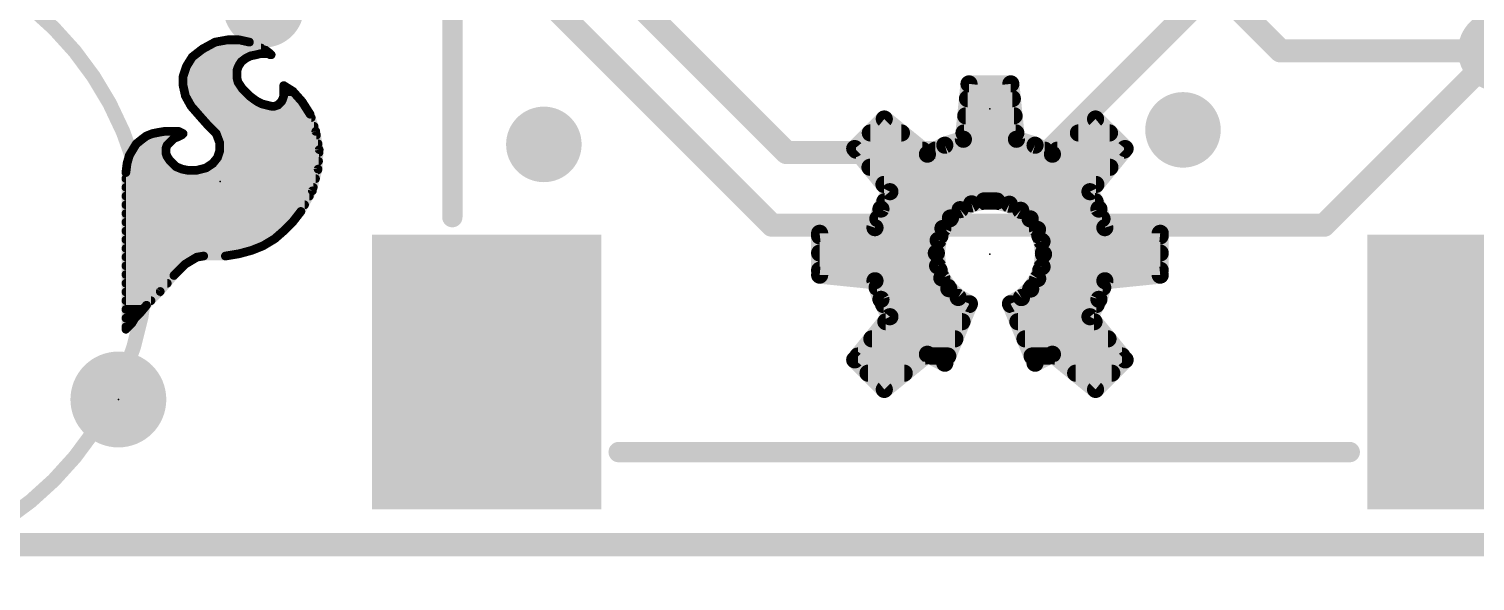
# Model space of a CAD drawing. Extents: x -38 to 69, y -13 to 33.
# Drawn here: x 4.3 to 16.94, y -0.32 to 4.51 of the extents above; entities that cross this region are included whole.
import ezdxf

# ---------------------------------------------------------------- set-up
doc = ezdxf.new("R2010")
doc.units = 0
for name, color, linetype in [('1', 12, 'CONTINUOUS'), ('16', 132, 'CONTINUOUS'), ('18', 110, 'CONTINUOUS'), ('20', 53, 'CONTINUOUS'), ('21', 41, 'CONTINUOUS'), ('22', 40, 'CONTINUOUS'), ('23', 53, 'CONTINUOUS'), ('24', 53, 'CONTINUOUS'), ('29', 253, 'CONTINUOUS'), ('30', 253, 'CONTINUOUS'), ('31', 253, 'CONTINUOUS'), ('39', 12, 'CONTINUOUS')]:
    doc.layers.add(name, color=color, linetype=linetype)

# ---------------------------------------------------------------- blocks, each defined once
blk = doc.blocks.new('PIE')
at = {"const_width": 0.5}
blk.add_lwpolyline([(0, -0.25, 1), (0, 0.25, 1), (0, -0.25)], format="xyb", dxfattribs=at)
blk = doc.blocks.new('RECT')
blk.add_solid([(-0.5, -0.5), (0.5, -0.5), (-0.5, 0.5), (0.5, 0.5)])
blk = doc.blocks.new('ROUNDV')
at = {"const_width": 0.5}
blk.add_lwpolyline([(0, -0.25, 1), (0, 0.25, 1), (0, -0.25)], format="xyb", dxfattribs=at)

msp = doc.modelspace()

# ---------------------------------------------------------------- linework, layer by layer
at = {"layer": '1', "const_width": 0.2032}
for points in [[(13.9, 5.658), (15.24, 4.318)], [(15.24, 4.318), (17.145, 4.318)], [(25.4, 0), (0, 0)]]:
    msp.add_lwpolyline(points, dxfattribs=at)
at = {"layer": '1', "const_width": 0.1016}
for points in [[(15.24, 4.3688, 1), (15.24, 4.2672)], [(15.2041, 4.2821, 1), (15.2759, 4.3539)]]:
    msp.add_lwpolyline(points, format="xyb", dxfattribs=at)
at = {"layer": '16', "const_width": 0.2032}
for points in [[(10.795, 2.794), (5.588, 8.001)], [(6.985, 7.366), (10.922, 3.429)], [(13.208, 3.429), (15.494, 5.715)], [(17.145, 4.318), (15.621, 2.794)], [(10.922, 3.429), (13.208, 3.429)], [(15.621, 2.794), (10.795, 2.794)], [(25.4, 0), (0, 0)]]:
    msp.add_lwpolyline(points, dxfattribs=at)
at = {"layer": '16', "const_width": 0.1016}
for points in [[(10.922, 3.4798, 1), (10.922, 3.3782)], [(10.8861, 3.3931, 1), (10.9579, 3.4649)], [(13.1721, 3.4649, 1), (13.2439, 3.3931)], [(13.208, 3.3782, 1), (13.208, 3.4798)], [(10.795, 2.8448, 1), (10.795, 2.7432)], [(10.7591, 2.7581, 1), (10.8309, 2.8299)], [(15.5851, 2.8299, 1), (15.6569, 2.7581)], [(15.621, 2.7432, 1), (15.621, 2.8448)]]:
    msp.add_lwpolyline(points, format="xyb", dxfattribs=at)
at = {"layer": '20', "const_width": 0.2032}
msp.add_lwpolyline([(25.4, 0), (0, 0)], dxfattribs=at)
at = {"layer": '21'}
for points, const_width in [([(8, 6.51), (8, 2.864)], 0.1778), ([(5.926, 4.394), (5.816, 4.334)], 0.0762), ([(6.036, 4.414), (5.926, 4.394)], 0.0762), ([(6.136, 4.414), (6.036, 4.414)], 0.0762), ([(6.226, 4.394), (6.136, 4.414)], 0.0762), ([(6.366, 4.324), (6.226, 4.394)], 0.0762), ([(5.726, 4.264), (5.676, 4.184)], 0.0762), ([(5.816, 4.334), (5.726, 4.264)], 0.0762), ([(5.7301, 4.2672), (6.2224, 4.2672)], 0.0762), ([(5.8332, 4.3434), (6.3272, 4.3434)], 0.0762), ([(6.196, 4.254), (6.236, 4.274)], 0.0762), ([(6.236, 4.274), (6.286, 4.284)], 0.0762), ([(6.286, 4.284), (6.326, 4.294)], 0.0762), ([(6.326, 4.294), (6.386, 4.294)], 0.0762), ([(6.406, 4.294), (6.366, 4.324)], 0.0762), ([(6.386, 4.294), (6.406, 4.284)], 0.0762), ([(6.416, 4.284), (6.406, 4.294)], 0.0762), ([(6.406, 4.284), (6.416, 4.284)], 0.0762), ([(5.676, 4.184), (5.646, 4.094)], 0.0762), ([(5.6804, 4.191), (6.1345, 4.191)], 0.0762), ([(6.116, 4.144), (6.126, 4.174)], 0.0762), ([(6.116, 4.084), (6.116, 4.144)], 0.0762), ([(6.126, 4.174), (6.136, 4.194)], 0.0762), ([(6.136, 4.194), (6.156, 4.224)], 0.0762), ([(6.156, 4.224), (6.196, 4.254)], 0.0762), ([(5.646, 4.094), (5.646, 4.014)], 0.0762), ([(5.646, 4.0386), (6.1296, 4.0386)], 0.0762), ([(5.646, 4.014), (5.666, 3.924)], 0.0762), ([(5.6529, 4.1148), (6.116, 4.1148)], 0.0762), ([(6.126, 4.044), (6.116, 4.084)], 0.0762), ([(6.166, 3.984), (6.126, 4.044)], 0.0762), ([(6.526, 4.014), (6.526, 3.924)], 0.0762), ([(6.606, 3.964), (6.526, 4.014)], 0.0762), ([(5.6575, 3.9624), (6.1876, 3.9624)], 0.0762), ([(5.666, 3.924), (5.716, 3.834)], 0.0762), ([(5.687, 3.8862), (6.2777, 3.8862)], 0.0762), ([(6.226, 3.924), (6.166, 3.984)], 0.0762), ([(6.266, 3.894), (6.226, 3.924)], 0.0762), ([(6.296, 3.874), (6.266, 3.894)], 0.0762), ([(6.516, 3.894), (6.506, 3.874)], 0.0762), ([(6.5121, 3.8862), (6.6752, 3.8862)], 0.0762), ([(6.526, 3.924), (6.516, 3.894)], 0.0762), ([(6.526, 3.9624), (6.6074, 3.9624)], 0.0762), ([(6.686, 3.874), (6.606, 3.964)], 0.0762), ([(5.716, 3.834), (5.786, 3.754)], 0.0762), ([(5.737, 3.81), (6.7267, 3.81)], 0.0762), ([(6.336, 3.854), (6.296, 3.874)], 0.0762), ([(6.416, 3.834), (6.336, 3.854)], 0.0762), ([(6.446, 3.834), (6.416, 3.834)], 0.0762), ([(6.476, 3.844), (6.446, 3.834)], 0.0762), ([(6.506, 3.874), (6.476, 3.844)], 0.0762), ([(6.756, 3.764), (6.686, 3.874)], 0.0762), ([(6.806, 3.614), (6.756, 3.764)], 0.0762), ([(5.786, 3.754), (5.866, 3.664)], 0.0762), ([(5.804, 3.7338), (6.7661, 3.7338)], 0.0762), ([(5.866, 3.664), (5.936, 3.594)], 0.0762), ([(5.8724, 3.6576), (6.7915, 3.6576)], 0.0762), ([(5.236, 3.504), (5.176, 3.404)], 0.0762), ([(5.286, 3.544), (5.236, 3.504)], 0.0762), ([(5.2375, 3.5052), (5.5172, 3.5052)], 0.0762), ([(5.326, 3.574), (5.286, 3.544)], 0.0762), ([(5.376, 3.594), (5.326, 3.574)], 0.0762), ([(5.3445, 3.5814), (5.6308, 3.5814)], 0.0762), ([(5.426, 3.604), (5.376, 3.594)], 0.0762), ([(5.486, 3.614), (5.426, 3.604)], 0.0762), ([(5.606, 3.614), (5.486, 3.614)], 0.0762), ([(5.506, 3.494), (5.566, 3.554)], 0.0762), ([(5.566, 3.554), (5.596, 3.564)], 0.0762), ([(5.596, 3.564), (5.636, 3.584)], 0.0762), ([(5.646, 3.594), (5.606, 3.614)], 0.0762), ([(5.636, 3.584), (5.646, 3.594)], 0.0762), ([(5.936, 3.594), (5.966, 3.514)], 0.0762), ([(5.9407, 3.5814), (6.8121, 3.5814)], 0.0762), ([(5.966, 3.514), (5.966, 3.444)], 0.0762), ([(5.966, 3.5052), (6.8264, 3.5052)], 0.0762), ([(6.836, 3.454), (6.806, 3.614)], 0.0762), ([(5.176, 3.404), (5.156, 3.334)], 0.0762), ([(5.191, 3.429), (5.496, 3.429)], 0.0762), ([(5.496, 3.464), (5.506, 3.494)], 0.0762), ([(5.496, 3.424), (5.496, 3.464)], 0.0762), ([(5.506, 3.394), (5.496, 3.424)], 0.0762), ([(5.526, 3.364), (5.506, 3.394)], 0.0762), ([(5.946, 3.384), (5.906, 3.334)], 0.0762), ([(5.966, 3.444), (5.946, 3.384)], 0.0762), ([(5.961, 3.429), (6.8345, 3.429)], 0.0762), ([(6.826, 3.284), (6.836, 3.454)], 0.0762), ([(5.156, 3.334), (5.146, 3.254)], 0.0762), ([(5.146, 3.254), (5.146, 1.884)], 0.0762), ([(5.1488, 3.2766), (5.673, 3.2766)], 0.0762), ([(5.1614, 3.3528), (5.5372, 3.3528)], 0.0762), ([(5.586, 3.304), (5.526, 3.364)], 0.0762), ([(5.636, 3.284), (5.586, 3.304)], 0.0762), ([(5.686, 3.274), (5.636, 3.284)], 0.0762), ([(5.766, 3.274), (5.686, 3.274)], 0.0762), ([(5.846, 3.294), (5.766, 3.274)], 0.0762), ([(5.7764, 3.2766), (6.8241, 3.2766)], 0.0762), ([(5.906, 3.334), (5.846, 3.294)], 0.0762), ([(5.921, 3.3528), (6.83, 3.3528)], 0.0762), ([(6.776, 3.094), (6.826, 3.284)], 0.0762), ([(5.146, 3.2004), (6.804, 3.2004)], 0.0762), ([(5.146, 3.1242), (6.7839, 3.1242)], 0.0762), ([(5.146, 3.048), (6.7504, 3.048)], 0.0762), ([(6.676, 2.914), (6.776, 3.094)], 0.0762), ([(5.146, 2.9718), (6.7081, 2.9718)], 0.0762), ([(5.146, 2.8956), (6.6617, 2.8956)], 0.0762), ([(6.606, 2.824), (6.676, 2.914)], 0.0762), ([(5.146, 2.8194), (6.6014, 2.8194)], 0.0762), ([(6.446, 2.674), (6.526, 2.744)], 0.0762), ([(6.526, 2.744), (6.606, 2.824)], 0.0762), ([(5.146, 2.7432), (6.5251, 2.7432)], 0.0762), ([(5.146, 2.667), (6.4343, 2.667)], 0.0762), ([(6.346, 2.614), (6.446, 2.674)], 0.0762), ([(5.146, 2.5908), (6.288, 2.5908)], 0.0762), ([(5.146, 2.5146), (5.7696, 2.5146)], 0.0762), ([(5.666, 2.454), (5.766, 2.514)], 0.0762), ([(5.766, 2.514), (5.826, 2.524)], 0.0762), ([(5.826, 2.524), (6.016, 2.524)], 0.0762), ([(6.016, 2.524), (6.136, 2.544)], 0.0762), ([(6.136, 2.544), (6.246, 2.574)], 0.0762), ([(6.246, 2.574), (6.346, 2.614)], 0.0762), ([(5.146, 2.4384), (5.6504, 2.4384)], 0.0762), ([(5.566, 2.354), (5.666, 2.454)], 0.0762), ([(5.146, 2.3622), (5.5742, 2.3622)], 0.0762), ([(5.146, 2.286), (5.5077, 2.286)], 0.0762), ([(5.446, 2.214), (5.566, 2.354)], 0.0762), ([(5.146, 2.2098), (5.4418, 2.2098)], 0.0762), ([(5.146, 2.1336), (5.3656, 2.1336)], 0.0762), ([(5.326, 2.094), (5.446, 2.214)], 0.0762), ([(5.146, 2.0574), (5.2955, 2.0574)], 0.0762), ([(5.226, 1.984), (5.276, 2.034)], 0.0762), ([(5.276, 2.034), (5.326, 2.094)], 0.0762), ([(5.146, 1.9812), (5.2243, 1.9812)], 0.0762), ([(5.146, 1.884), (5.196, 1.934)], 0.0762), ([(5.146, 1.905), (5.167, 1.905)], 0.0762), ([(5.196, 1.934), (5.226, 1.984)], 0.0762), ([(9.454, 0.81), (15.846, 0.81)], 0.1778)]:
    msp.add_lwpolyline(points, dxfattribs=dict(at, const_width=const_width))
for points, const_width in [([(5.9226, 4.4127, 1), (5.9294, 4.3753)], 0.0381), ([(5.9351, 4.3773, 1), (5.9169, 4.4107)], 0.0381), ([(6.036, 4.4331, 1), (6.036, 4.395)], 0.0381), ([(6.0394, 4.3953, 1), (6.0326, 4.4327)], 0.0381), ([(6.1401, 4.4326, 1), (6.1319, 4.3954)], 0.0381), ([(6.136, 4.395, 1), (6.136, 4.4331)], 0.0381), ([(6.2345, 4.411, 1), (6.2175, 4.377)], 0.0381), ([(6.2219, 4.3754, 1), (6.2301, 4.4126)], 0.0381), ([(5.7422, 4.2539, 1), (5.7098, 4.2741)], 0.0381), ([(5.7301, 4.2862, 1), (5.7301, 4.2481)], 0.0381), ([(5.8069, 4.3507, 1), (5.8251, 4.3173)], 0.0381), ([(5.8277, 4.319, 1), (5.8043, 4.349)], 0.0381), ([(5.8332, 4.3624, 1), (5.8332, 4.3243)], 0.0381), ([(6.2323, 4.2927, 1), (6.2397, 4.2553)], 0.0381), ([(6.2224, 4.2481, 1), (6.2224, 4.2862)], 0.0381), ([(6.2445, 4.257, 1), (6.2275, 4.291)], 0.0381), ([(6.2814, 4.3025, 1), (6.2906, 4.2655)], 0.0381), ([(6.2897, 4.2653, 1), (6.2823, 4.3027)], 0.0381), ([(6.326, 4.3131, 1), (6.326, 4.275)], 0.0381), ([(6.3306, 4.2755, 1), (6.3214, 4.3125)], 0.0381), ([(6.3272, 4.3243, 1), (6.3272, 4.3624)], 0.0381), ([(6.3774, 4.3392, 1), (6.3546, 4.3088)], 0.0381), ([(6.3575, 4.307, 1), (6.3745, 4.341)], 0.0381), ([(6.3945, 4.311, 1), (6.3775, 4.277)], 0.0381), ([(6.386, 4.275, 1), (6.386, 4.3131)], 0.0381), ([(6.4195, 4.3075, 1), (6.3925, 4.2805)], 0.0381), ([(6.406, 4.303, 1), (6.406, 4.2649)], 0.0381), ([(6.3946, 4.2788, 1), (6.4174, 4.3092)], 0.0381), ([(6.3975, 4.267, 1), (6.4145, 4.301)], 0.0381), ([(6.4025, 4.2705, 1), (6.4295, 4.2975)], 0.0381), ([(6.416, 4.2649, 1), (6.416, 4.303)], 0.0381), ([(5.6598, 4.1941, 1), (5.6922, 4.1739)], 0.0381), ([(5.6941, 4.178, 1), (5.6579, 4.19)], 0.0381), ([(5.6804, 4.21, 1), (5.6804, 4.1719)], 0.0381), ([(5.7143, 4.279, 1), (5.7377, 4.249)], 0.0381), ([(6.1351, 4.144, 1), (6.097, 4.144)], 0.0381), ([(6.109, 4.1825, 1), (6.143, 4.1655)], 0.0381), ([(6.1441, 4.168, 1), (6.1079, 4.18)], 0.0381), ([(6.1201, 4.2046, 1), (6.1519, 4.1834)], 0.0381), ([(6.153, 4.1855, 1), (6.119, 4.2025)], 0.0381), ([(6.1345, 4.1719, 1), (6.1345, 4.21)], 0.0381), ([(6.1446, 4.2392, 1), (6.1674, 4.2088)], 0.0381), ([(6.1719, 4.2134, 1), (6.1401, 4.2346)], 0.0381), ([(6.1875, 4.271, 1), (6.2045, 4.237)], 0.0381), ([(6.2074, 4.2388, 1), (6.1846, 4.2692)], 0.0381), ([(5.665, 4.094, 1), (5.6269, 4.094)], 0.0381), ([(5.6279, 4.1, 1), (5.6641, 4.088)], 0.0381), ([(5.646, 4.0577, 1), (5.646, 4.0196)], 0.0381), ([(5.6646, 4.0181, 1), (5.6274, 4.0099)], 0.0381), ([(5.6529, 4.1338, 1), (5.6529, 4.0957)], 0.0381), ([(6.0979, 4.15, 1), (6.1341, 4.138)], 0.0381), ([(6.1345, 4.0886, 1), (6.0975, 4.0794)], 0.0381), ([(6.097, 4.084, 1), (6.1351, 4.084)], 0.0381), ([(6.1419, 4.0546, 1), (6.1101, 4.0334)], 0.0381), ([(6.1075, 4.0394, 1), (6.1445, 4.0486)], 0.0381), ([(6.116, 4.0957, 1), (6.116, 4.1338)], 0.0381), ([(6.1296, 4.0196, 1), (6.1296, 4.0577)], 0.0381), ([(6.5451, 4.014, 1), (6.507, 4.014)], 0.0381), ([(6.5361, 4.0302, 1), (6.5159, 3.9978)], 0.0381), ([(5.6269, 4.014, 1), (5.665, 4.014)], 0.0381), ([(5.6575, 3.9815, 1), (5.6575, 3.9434)], 0.0381), ([(5.6827, 3.9333, 1), (5.6493, 3.9147)], 0.0381), ([(5.6474, 3.9199, 1), (5.6846, 3.9281)], 0.0381), ([(5.687, 3.9053, 1), (5.687, 3.8672)], 0.0381), ([(6.1795, 3.9975, 1), (6.1525, 3.9705)], 0.0381), ([(6.1501, 3.9734, 1), (6.1819, 3.9946)], 0.0381), ([(6.1876, 3.9434, 1), (6.1876, 3.9815)], 0.0381), ([(6.2374, 3.9392, 1), (6.2146, 3.9088)], 0.0381), ([(6.2125, 3.9105, 1), (6.2395, 3.9375)], 0.0381), ([(6.2766, 3.9099, 1), (6.2554, 3.8781)], 0.0381), ([(6.2546, 3.8788, 1), (6.2774, 3.9092)], 0.0381), ([(6.2777, 3.8672, 1), (6.2777, 3.9053)], 0.0381), ([(6.5121, 3.9053, 1), (6.5121, 3.8672)], 0.0381), ([(6.533, 3.8855, 1), (6.499, 3.9025)], 0.0381), ([(6.526, 3.9815, 1), (6.526, 3.9434)], 0.0381), ([(6.507, 3.924, 1), (6.5451, 3.924)], 0.0381), ([(6.5441, 3.918, 1), (6.5079, 3.93)], 0.0381), ([(6.6202, 3.9767, 1), (6.5918, 3.9513)], 0.0381), ([(6.5959, 3.9478, 1), (6.6161, 3.9802)], 0.0381), ([(6.6074, 3.9434, 1), (6.6074, 3.9815)], 0.0381), ([(6.6752, 3.8672, 1), (6.6752, 3.9053)], 0.0381), ([(5.7303, 3.8465, 1), (5.7017, 3.8215)], 0.0381), ([(5.6993, 3.8247, 1), (5.7327, 3.8433)], 0.0381), ([(5.737, 3.8291, 1), (5.737, 3.791)], 0.0381), ([(6.3045, 3.891, 1), (6.2875, 3.857)], 0.0381), ([(6.2854, 3.8581, 1), (6.3066, 3.8899)], 0.0381), ([(6.3406, 3.8725, 1), (6.3314, 3.8355)], 0.0381), ([(6.3275, 3.837, 1), (6.3445, 3.871)], 0.0381), ([(6.416, 3.8531, 1), (6.416, 3.815)], 0.0381), ([(6.4114, 3.8155, 1), (6.4206, 3.8525)], 0.0381), ([(6.44, 3.8521, 1), (6.452, 3.8159)], 0.0381), ([(6.446, 3.815, 1), (6.446, 3.8531)], 0.0381), ([(6.4625, 3.8575, 1), (6.4895, 3.8305)], 0.0381), ([(6.482, 3.8259, 1), (6.47, 3.8621)], 0.0381), ([(6.489, 3.8825, 1), (6.523, 3.8655)], 0.0381), ([(6.5195, 3.8605, 1), (6.4925, 3.8875)], 0.0381), ([(6.4979, 3.9, 1), (6.5341, 3.888)], 0.0381), ([(6.7021, 3.8842, 1), (6.6699, 3.8638)], 0.0381), ([(6.6718, 3.8613, 1), (6.7002, 3.8867)], 0.0381), ([(6.7267, 3.791, 1), (6.7267, 3.8291)], 0.0381), ([(6.7741, 3.77, 1), (6.7379, 3.758)], 0.0381), ([(6.7399, 3.7538, 1), (6.7721, 3.7742)], 0.0381), ([(5.8002, 3.7667, 1), (5.7718, 3.7413)], 0.0381), ([(5.7717, 3.7415, 1), (5.8003, 3.7665)], 0.0381), ([(5.804, 3.7529, 1), (5.804, 3.7147)], 0.0381), ([(5.8795, 3.6775, 1), (5.8525, 3.6505)], 0.0381), ([(5.8518, 3.6513, 1), (5.8802, 3.6767)], 0.0381), ([(5.8724, 3.6766, 1), (5.8724, 3.6385)], 0.0381), ([(6.7661, 3.7147, 1), (6.7661, 3.7529)], 0.0381), ([(6.7915, 3.6385, 1), (6.7915, 3.6766)], 0.0381), ([(5.2375, 3.5243, 1), (5.2375, 3.4862)], 0.0381), ([(5.2523, 3.4942, 1), (5.2197, 3.5138)], 0.0381), ([(5.2746, 3.5592, 1), (5.2974, 3.5288)], 0.0381), ([(5.2979, 3.5291, 1), (5.2741, 3.5589)], 0.0381), ([(5.3189, 3.5917, 1), (5.3331, 3.5563)], 0.0381), ([(5.3374, 3.5588, 1), (5.3146, 3.5892)], 0.0381), ([(5.3445, 3.6005, 1), (5.3445, 3.5624)], 0.0381), ([(5.3723, 3.6127, 1), (5.3797, 3.5753)], 0.0381), ([(5.3831, 3.5763, 1), (5.3689, 3.6117)], 0.0381), ([(5.4229, 3.6228, 1), (5.4291, 3.5852)], 0.0381), ([(5.4297, 3.5853, 1), (5.4223, 3.6227)], 0.0381), ([(5.486, 3.6331, 1), (5.486, 3.595)], 0.0381), ([(5.4891, 3.5952, 1), (5.4829, 3.6328)], 0.0381), ([(5.5172, 3.4862, 1), (5.5172, 3.5243)], 0.0381), ([(5.56, 3.5721, 1), (5.572, 3.5359)], 0.0381), ([(5.5795, 3.5405, 1), (5.5525, 3.5675)], 0.0381), ([(5.5875, 3.581, 1), (5.6045, 3.547)], 0.0381), ([(5.6145, 3.631, 1), (5.5975, 3.597)], 0.0381), ([(5.602, 3.5459, 1), (5.59, 3.5821)], 0.0381), ([(5.606, 3.595, 1), (5.606, 3.6331)], 0.0381), ([(5.6225, 3.5975, 1), (5.6495, 3.5705)], 0.0381), ([(5.6445, 3.567, 1), (5.6275, 3.601)], 0.0381), ([(5.6308, 3.5624, 1), (5.6308, 3.6005)], 0.0381), ([(5.6595, 3.5805, 1), (5.6325, 3.6075)], 0.0381), ([(5.6375, 3.577, 1), (5.6545, 3.611)], 0.0381), ([(5.9538, 3.6007, 1), (5.9182, 3.5873)], 0.0381), ([(5.9407, 3.6005, 1), (5.9407, 3.5624)], 0.0381), ([(5.9225, 3.5805, 1), (5.9495, 3.6075)], 0.0381), ([(5.966, 3.5243, 1), (5.966, 3.4862)], 0.0381), ([(5.9851, 3.514, 1), (5.947, 3.514)], 0.0381), ([(6.8247, 3.6175, 1), (6.7873, 3.6105)], 0.0381), ([(6.7879, 3.608, 1), (6.8241, 3.62)], 0.0381), ([(6.8121, 3.5624, 1), (6.8121, 3.6005)], 0.0381), ([(6.8264, 3.4862, 1), (6.8264, 3.5243)], 0.0381), ([(5.1597, 3.4138, 1), (5.1923, 3.3942)], 0.0381), ([(5.1943, 3.3988, 1), (5.1577, 3.4092)], 0.0381), ([(5.191, 3.4481, 1), (5.191, 3.41)], 0.0381), ([(5.2241, 3.5189, 1), (5.2479, 3.4891)], 0.0381), ([(5.4779, 3.47, 1), (5.5141, 3.458)], 0.0381), ([(5.5141, 3.43, 1), (5.4779, 3.418)], 0.0381), ([(5.5151, 3.464, 1), (5.477, 3.464)], 0.0381), ([(5.477, 3.424, 1), (5.5151, 3.424)], 0.0381), ([(5.5219, 3.4046, 1), (5.4901, 3.3834)], 0.0381), ([(5.4925, 3.5075, 1), (5.5195, 3.4805)], 0.0381), ([(5.5241, 3.488, 1), (5.4879, 3.5)], 0.0381), ([(5.4879, 3.388, 1), (5.5241, 3.4)], 0.0381), ([(5.496, 3.41, 1), (5.496, 3.4481)], 0.0381), ([(5.9609, 3.3721, 1), (5.9311, 3.3959)], 0.0381), ([(5.961, 3.4481, 1), (5.961, 3.41)], 0.0381), ([(5.947, 3.444, 1), (5.9851, 3.444)], 0.0381), ([(5.9841, 3.438, 1), (5.9479, 3.45)], 0.0381), ([(5.9482, 3.5073, 1), (5.9838, 3.5207)], 0.0381), ([(6.855, 3.4529, 1), (6.817, 3.4551)], 0.0381), ([(6.8173, 3.4505, 1), (6.8547, 3.4575)], 0.0381), ([(6.8345, 3.41, 1), (6.8345, 3.4481)], 0.0381), ([(5.165, 3.254, 1), (5.1269, 3.254)], 0.0381), ([(5.1488, 3.2957, 1), (5.1488, 3.2576)], 0.0381), ([(5.1377, 3.3392, 1), (5.1743, 3.3288)], 0.0381), ([(5.1749, 3.3316, 1), (5.1371, 3.3364)], 0.0381), ([(5.1614, 3.3719, 1), (5.1614, 3.3338)], 0.0381), ([(5.5395, 3.3775, 1), (5.5125, 3.3505)], 0.0381), ([(5.5101, 3.3534, 1), (5.5419, 3.3746)], 0.0381), ([(5.5372, 3.3338, 1), (5.5372, 3.3719)], 0.0381), ([(5.5931, 3.3217, 1), (5.5789, 3.2863)], 0.0381), ([(5.5725, 3.2905, 1), (5.5995, 3.3175)], 0.0381), ([(5.6397, 3.3027, 1), (5.6323, 3.2653)], 0.0381), ([(5.6289, 3.2663, 1), (5.6431, 3.3017)], 0.0381), ([(5.686, 3.2931, 1), (5.686, 3.255)], 0.0381), ([(5.673, 3.2576, 1), (5.673, 3.2957)], 0.0381), ([(5.6823, 3.2553, 1), (5.6897, 3.2927)], 0.0381), ([(5.7614, 3.2925, 1), (5.7706, 3.2555)], 0.0381), ([(5.7764, 3.2957, 1), (5.7764, 3.2576)], 0.0381), ([(5.766, 3.255, 1), (5.766, 3.2931)], 0.0381), ([(5.8354, 3.3099, 1), (5.8566, 3.2781)], 0.0381), ([(5.8506, 3.2755, 1), (5.8414, 3.3125)], 0.0381), ([(5.8911, 3.3459, 1), (5.9209, 3.3221)], 0.0381), ([(5.9166, 3.3181, 1), (5.8954, 3.3499)], 0.0381), ([(5.921, 3.3719, 1), (5.921, 3.3338)], 0.0381), ([(5.9279, 3.39, 1), (5.9641, 3.378)], 0.0381), ([(6.807, 3.2851, 1), (6.845, 3.2829)], 0.0381), ([(6.8444, 3.2792, 1), (6.8076, 3.2888)], 0.0381), ([(6.8241, 3.2576, 1), (6.8241, 3.2957)], 0.0381), ([(6.83, 3.3338, 1), (6.83, 3.3719)], 0.0381), ([(5.1271, 3.2564, 1), (5.1649, 3.2516)], 0.0381), ([(5.146, 3.2195, 1), (5.146, 3.1814)], 0.0381), ([(5.146, 3.1433, 1), (5.146, 3.1052)], 0.0381), ([(6.7839, 3.1052, 1), (6.7839, 3.1433)], 0.0381), ([(6.804, 3.1814, 1), (6.804, 3.2195)], 0.0381), ([(5.146, 3.0671, 1), (5.146, 3.029)], 0.0381), ([(6.7504, 3.029, 1), (6.7504, 3.0671)], 0.0381), ([(6.7576, 3.0988, 1), (6.7944, 3.0892)], 0.0381), ([(6.7927, 3.0847, 1), (6.7593, 3.1033)], 0.0381), ([(5.146, 2.9909, 1), (5.146, 2.9527)], 0.0381), ([(5.146, 2.9146, 1), (5.146, 2.8765)], 0.0381), ([(6.6593, 2.9233, 1), (6.6927, 2.9047)], 0.0381), ([(6.691, 2.9023, 1), (6.661, 2.9257)], 0.0381), ([(6.6617, 2.8765, 1), (6.6617, 2.9146)], 0.0381), ([(6.7081, 2.9527, 1), (6.7081, 2.9909)], 0.0381), ([(7.9555, 2.864, 1), (8.0444, 2.864)], 0.0889), ([(5.146, 2.8385, 1), (5.146, 2.8004)], 0.0381), ([(6.5385, 2.7297, 1), (6.5135, 2.7583)], 0.0381), ([(6.591, 2.8357, 1), (6.621, 2.8123)], 0.0381), ([(6.6195, 2.8105, 1), (6.5925, 2.8375)], 0.0381), ([(6.6014, 2.8004, 1), (6.6014, 2.8385)], 0.0381), ([(5.146, 2.7623, 1), (5.146, 2.7242)], 0.0381), ([(5.146, 2.6861, 1), (5.146, 2.648)], 0.0381), ([(6.4335, 2.6883, 1), (6.4585, 2.6597)], 0.0381), ([(6.4343, 2.648, 1), (6.4343, 2.6861)], 0.0381), ([(6.4558, 2.6577, 1), (6.4362, 2.6903)], 0.0381), ([(6.5125, 2.7575, 1), (6.5395, 2.7305)], 0.0381), ([(6.5251, 2.7242, 1), (6.5251, 2.7623)], 0.0381), ([(5.146, 2.6099, 1), (5.146, 2.5718)], 0.0381), ([(5.146, 2.5337, 1), (5.146, 2.4956)], 0.0381), ([(5.7629, 2.5328, 1), (5.7691, 2.4952)], 0.0381), ([(5.7758, 2.4977, 1), (5.7562, 2.5303)], 0.0381), ([(5.7696, 2.4956, 1), (5.7696, 2.5337)], 0.0381), ([(5.826, 2.5431, 1), (5.826, 2.505)], 0.0381), ([(5.8291, 2.5052, 1), (5.8229, 2.5428)], 0.0381), ([(6.0129, 2.5428, 1), (6.0191, 2.5052)], 0.0381), ([(6.016, 2.505, 1), (6.016, 2.5431)], 0.0381), ([(6.131, 2.5624, 1), (6.141, 2.5256)], 0.0381), ([(6.1391, 2.5252, 1), (6.1329, 2.5628)], 0.0381), ([(6.2389, 2.5917, 1), (6.2531, 2.5563)], 0.0381), ([(6.251, 2.5556, 1), (6.241, 2.5924)], 0.0381), ([(6.288, 2.5718, 1), (6.288, 2.6099)], 0.0381), ([(6.3362, 2.6303, 1), (6.3558, 2.5977)], 0.0381), ([(6.3531, 2.5963, 1), (6.3389, 2.6317)], 0.0381), ([(5.146, 2.4575, 1), (5.146, 2.4194)], 0.0381), ([(5.6562, 2.4703, 1), (5.6758, 2.4377)], 0.0381), ([(5.6504, 2.4194, 1), (5.6504, 2.4575)], 0.0381), ([(5.6795, 2.4405, 1), (5.6525, 2.4675)], 0.0381), ([(5.146, 2.3813, 1), (5.146, 2.3432)], 0.0381), ([(5.146, 2.3051, 1), (5.146, 2.267)], 0.0381), ([(5.5077, 2.267, 1), (5.5077, 2.3051)], 0.0381), ([(5.5525, 2.3675, 1), (5.5795, 2.3405)], 0.0381), ([(5.5805, 2.3416, 1), (5.5515, 2.3664)], 0.0381), ([(5.5742, 2.3432, 1), (5.5742, 2.3813)], 0.0381), ([(5.146, 2.2288, 1), (5.146, 2.1907)], 0.0381), ([(5.146, 2.1526, 1), (5.146, 2.1145)], 0.0381), ([(5.3656, 2.1145, 1), (5.3656, 2.1526)], 0.0381), ([(5.4315, 2.2264, 1), (5.4605, 2.2016)], 0.0381), ([(5.4595, 2.2005, 1), (5.4325, 2.2275)], 0.0381), ([(5.4418, 2.1907, 1), (5.4418, 2.2288)], 0.0381), ([(5.146, 2.0764, 1), (5.146, 2.0383)], 0.0381), ([(5.2614, 2.0462, 1), (5.2906, 2.0218)], 0.0381), ([(5.2895, 2.0205, 1), (5.2625, 2.0475)], 0.0381), ([(5.2955, 2.0383, 1), (5.2955, 2.0764)], 0.0381), ([(5.3125, 2.1075, 1), (5.3395, 2.0805)], 0.0381), ([(5.3406, 2.0818, 1), (5.3114, 2.1062)], 0.0381), ([(5.146, 2.0002, 1), (5.146, 1.9622)], 0.0381), ([(5.146, 1.9241, 1), (5.146, 1.886)], 0.0381), ([(5.1325, 1.8975, 1), (5.1595, 1.8705)], 0.0381), ([(5.1269, 1.884, 1), (5.165, 1.884)], 0.0381), ([(5.167, 1.886, 1), (5.167, 1.9241)], 0.0381), ([(5.1797, 1.9438, 1), (5.2123, 1.9242)], 0.0381), ([(5.2095, 1.9205, 1), (5.1825, 1.9475)], 0.0381), ([(5.2125, 1.9975, 1), (5.2395, 1.9705)], 0.0381), ([(5.2423, 1.9742, 1), (5.2097, 1.9938)], 0.0381), ([(5.2243, 1.9622, 1), (5.2243, 2.0002)], 0.0381), ([(9.454, 0.8545, 1), (9.454, 0.7656)], 0.0889), ([(15.846, 0.7656, 1), (15.846, 0.8545)], 0.0889)]:
    msp.add_lwpolyline(points, format="xyb", dxfattribs=dict(at, const_width=const_width))
at = {"layer": '22', "const_width": 0.15}
for points in [[(12.468, 3.5449), (12.5172, 4.0288)], [(12.5172, 4.0288), (12.8828, 4.0288)], [(12.8828, 4.0288), (12.932, 3.5449)], [(12.5041, 3.9), (12.8959, 3.9)], [(11.518, 3.4635), (11.7765, 3.722)], [(11.7765, 3.722), (12.1535, 3.4146)], [(12.4889, 3.75), (12.9111, 3.75)], [(13.2465, 3.4146), (13.6235, 3.722)], [(13.6235, 3.722), (13.882, 3.4635)], [(11.6545, 3.6), (11.9261, 3.6)], [(12.4736, 3.6), (12.9264, 3.6)], [(13.4739, 3.6), (13.7455, 3.6)], [(12.1535, 3.4146), (12.3053, 3.4928)], [(12.3053, 3.4928), (12.468, 3.5449)], [(12.932, 3.5449), (13.0947, 3.4928)], [(13.0947, 3.4928), (13.2465, 3.4146)], [(11.8254, 3.0865), (11.518, 3.4635)], [(11.529, 3.45), (12.1101, 3.45)], [(12.2222, 3.45), (13.1778, 3.45)], [(13.2899, 3.45), (13.871, 3.45)], [(13.882, 3.4635), (13.5746, 3.0865)], [(11.6513, 3.3), (13.7487, 3.3)], [(11.7472, 2.9347), (11.8254, 3.0865)], [(11.7736, 3.15), (13.6264, 3.15)], [(13.5746, 3.0865), (13.6528, 2.9347)], [(11.7808, 3), (12.624, 3)], [(12.5398, 2.9804), (12.4397, 2.9296)], [(12.649, 3.0058), (12.5398, 2.9804)], [(12.7612, 3.0046), (12.649, 3.0058)], [(12.8699, 2.9768), (12.7612, 3.0046)], [(12.7792, 3), (13.6192, 3)], [(12.9689, 2.9239), (12.8699, 2.9768)], [(11.6951, 2.772), (11.7472, 2.9347)], [(11.7201, 2.85), (12.3498, 2.85)], [(12.3545, 2.8566), (12.2892, 2.7654)], [(12.4397, 2.9296), (12.3545, 2.8566)], [(13.0524, 2.849), (12.9689, 2.9239)], [(13.0513, 2.85), (13.6799, 2.85)], [(13.1158, 2.7564), (13.0524, 2.849)], [(13.6528, 2.9347), (13.7049, 2.772)], [(11.2112, 2.7228), (11.6951, 2.772)], [(11.2112, 2.3572), (11.2112, 2.7228)], [(12.2892, 2.7654), (12.2473, 2.6613)], [(13.1553, 2.6514), (13.1158, 2.7564)], [(13.7049, 2.772), (14.1888, 2.7228)], [(14.1888, 2.7228), (14.1888, 2.3572)], [(11.2112, 2.7), (12.2629, 2.7)], [(12.2473, 2.6613), (12.2315, 2.5502)], [(13.137, 2.7), (14.1888, 2.7)], [(13.1688, 2.54), (13.1553, 2.6514)], [(11.2112, 2.55), (12.2315, 2.55)], [(12.2315, 2.5502), (12.2424, 2.4385)], [(13.1559, 2.4306), (13.1688, 2.54)], [(13.1676, 2.55), (14.1888, 2.55)], [(11.2112, 2.4), (12.256, 2.4)], [(11.6951, 2.308), (11.2112, 2.3572)], [(12.2424, 2.4385), (12.2797, 2.3327)], [(12.2797, 2.3327), (12.341, 2.2387)], [(13.1177, 2.3272), (13.1559, 2.4306)], [(13.1446, 2.4), (14.1888, 2.4)], [(14.1888, 2.3572), (13.7049, 2.308)], [(11.7472, 2.1453), (11.6951, 2.308)], [(11.7137, 2.25), (12.3336, 2.25)], [(12.341, 2.2387), (12.4228, 2.162)], [(12.9756, 2.1607), (13.0565, 2.2355)], [(13.0565, 2.2355), (13.1177, 2.3272)], [(13.0662, 2.25), (13.6863, 2.25)], [(13.7049, 2.308), (13.6528, 2.1453)], [(11.8254, 1.9935), (11.7472, 2.1453)], [(11.7705, 2.1), (12.5177, 2.1)], [(12.5206, 2.1069), (12.3053, 1.5872)], [(12.4228, 2.162), (12.5206, 2.1069)], [(12.8794, 2.1069), (12.9756, 2.1607)], [(13.0947, 1.5872), (12.8794, 2.1069)], [(12.8823, 2.1), (13.6295, 2.1)], [(13.6528, 2.1453), (13.5746, 1.9935)], [(11.518, 1.6165), (11.8254, 1.9935)], [(11.7899, 1.95), (12.4556, 1.95)], [(12.9444, 1.95), (13.6101, 1.95)], [(13.5746, 1.9935), (13.882, 1.6165)], [(11.6676, 1.8), (12.3935, 1.8)], [(13.0065, 1.8), (13.7324, 1.8)], [(11.7765, 1.358), (11.518, 1.6165)], [(11.5453, 1.65), (12.1346, 1.65)], [(12.1535, 1.6654), (11.7765, 1.358)], [(12.3053, 1.5872), (12.1535, 1.6654)], [(12.1834, 1.65), (12.3313, 1.65)], [(13.0687, 1.65), (13.2166, 1.65)], [(13.2465, 1.6654), (13.0947, 1.5872)], [(13.6235, 1.358), (13.2465, 1.6654)], [(13.2654, 1.65), (13.8547, 1.65)], [(13.882, 1.6165), (13.6235, 1.358)], [(11.6345, 1.5), (11.9507, 1.5)], [(13.4494, 1.5), (13.7655, 1.5)]]:
    msp.add_lwpolyline(points, dxfattribs=at)
at = {"layer": '22', "const_width": 0.075}
for points in [[(12.5172, 4.0663, 1), (12.5172, 3.9913)], [(12.5545, 4.025, 1), (12.4799, 4.0326)], [(12.9201, 4.0326, 1), (12.8455, 4.025)], [(12.8828, 3.9913, 1), (12.8828, 4.0663)], [(12.5041, 3.9375, 1), (12.5041, 3.8625)], [(12.8959, 3.8625, 1), (12.8959, 3.9375)], [(11.8002, 3.7511, 1), (11.7528, 3.6929)], [(11.803, 3.6955, 1), (11.75, 3.7485)], [(12.4889, 3.7875, 1), (12.4889, 3.7125)], [(12.9111, 3.7125, 1), (12.9111, 3.7875)], [(13.65, 3.7485, 1), (13.597, 3.6955)], [(13.6472, 3.6929, 1), (13.5998, 3.7511)], [(11.6545, 3.6375, 1), (11.6545, 3.5625)], [(11.9261, 3.5625, 1), (11.9261, 3.6375)], [(12.4736, 3.6375, 1), (12.4736, 3.5625)], [(12.9264, 3.5625, 1), (12.9264, 3.6375)], [(13.4739, 3.6375, 1), (13.4739, 3.5625)], [(13.7455, 3.5625, 1), (13.7455, 3.6375)], [(12.2939, 3.5285, 1), (12.3168, 3.4571)], [(12.3225, 3.4595, 1), (12.2882, 3.5262)], [(12.4307, 3.5487, 1), (12.5053, 3.5411)], [(12.4794, 3.5092, 1), (12.4566, 3.5806)], [(12.9434, 3.5806, 1), (12.9206, 3.5092)], [(12.8947, 3.5411, 1), (12.9693, 3.5487)], [(13.1118, 3.5262, 1), (13.0775, 3.4595)], [(13.0832, 3.4571, 1), (13.1061, 3.5285)], [(11.5471, 3.4872, 1), (11.4889, 3.4398)], [(11.4915, 3.49, 1), (11.5445, 3.437)], [(11.529, 3.4875, 1), (11.529, 3.4125)], [(12.1101, 3.4125, 1), (12.1101, 3.4875)], [(12.1363, 3.4479, 1), (12.1707, 3.3813)], [(12.1298, 3.3855, 1), (12.1772, 3.4437)], [(12.2222, 3.4875, 1), (12.2222, 3.4125)], [(13.1778, 3.4125, 1), (13.1778, 3.4875)], [(13.2228, 3.4437, 1), (13.2702, 3.3855)], [(13.2293, 3.3813, 1), (13.2637, 3.4479)], [(13.2899, 3.4875, 1), (13.2899, 3.4125)], [(13.9111, 3.4398, 1), (13.8529, 3.4872)], [(13.8555, 3.437, 1), (13.9085, 3.49)], [(13.871, 3.4125, 1), (13.871, 3.4875)], [(11.6513, 3.3375, 1), (11.6513, 3.2625)], [(13.7487, 3.2625, 1), (13.7487, 3.3375)], [(11.7736, 3.1875, 1), (11.7736, 3.1125)], [(11.8587, 3.0693, 1), (11.7921, 3.1037)], [(13.6079, 3.1037, 1), (13.5413, 3.0693)], [(13.6264, 3.1125, 1), (13.6264, 3.1875)], [(11.7808, 3.0375, 1), (11.7808, 2.9625)], [(11.7963, 3.0628, 1), (11.8545, 3.1102)], [(12.5312, 3.0169, 1), (12.5483, 2.9438)], [(12.5567, 2.9469, 1), (12.5228, 3.0138)], [(12.6494, 3.0433, 1), (12.6486, 2.9683)], [(12.624, 2.9625, 1), (12.624, 3.0375)], [(12.6575, 2.9693, 1), (12.6405, 3.0424)], [(12.7705, 3.0409, 1), (12.7519, 2.9683)], [(12.7792, 3.0375, 1), (12.7792, 2.9625)], [(12.7608, 2.9671, 1), (12.7616, 3.0421)], [(12.8876, 3.0098, 1), (12.8522, 2.9437)], [(12.8606, 2.9404, 1), (12.8792, 3.0131)], [(13.5455, 3.1102, 1), (13.6037, 3.0628)], [(13.6192, 2.9625, 1), (13.6192, 3.0375)], [(11.7201, 2.8875, 1), (11.7201, 2.8125)], [(11.7138, 2.9518, 1), (11.7805, 2.9175)], [(11.7829, 2.9232, 1), (11.7115, 2.9461)], [(12.3301, 2.885, 1), (12.3789, 2.8281)], [(12.385, 2.8347, 1), (12.324, 2.8784)], [(12.3498, 2.8125, 1), (12.3498, 2.8875)], [(12.4227, 2.9631, 1), (12.4566, 2.8962)], [(12.4641, 2.9012, 1), (12.4153, 2.9581)], [(12.9939, 2.9518, 1), (12.9439, 2.896)], [(12.9512, 2.8908, 1), (12.9866, 2.957)], [(13.0513, 2.8875, 1), (13.0513, 2.8125)], [(13.0834, 2.8702, 1), (13.0215, 2.8278)], [(13.0274, 2.8211, 1), (13.0775, 2.8769)], [(13.6885, 2.9461, 1), (13.6171, 2.9232)], [(13.6195, 2.9175, 1), (13.6862, 2.9518)], [(13.6799, 2.8125, 1), (13.6799, 2.8875)], [(11.2487, 2.7228, 1), (11.1737, 2.7228)], [(11.2074, 2.7601, 1), (11.215, 2.6855)], [(11.6594, 2.7834, 1), (11.7308, 2.7606)], [(11.6989, 2.7347, 1), (11.6913, 2.8093)], [(12.2587, 2.7872, 1), (12.3196, 2.7435)], [(12.3239, 2.7514, 1), (12.2544, 2.7794)], [(13.1509, 2.7696, 1), (13.0807, 2.7432)], [(13.0849, 2.7352, 1), (13.1468, 2.7776)], [(13.7087, 2.8093, 1), (13.7011, 2.7347)], [(13.6692, 2.7606, 1), (13.7406, 2.7834)], [(14.2263, 2.7228, 1), (14.1513, 2.7228)], [(14.185, 2.6855, 1), (14.1926, 2.7601)], [(11.2112, 2.7375, 1), (11.2112, 2.6625)], [(12.2125, 2.6752, 1), (12.2821, 2.6473)], [(12.2845, 2.656, 1), (12.2102, 2.6666)], [(12.2629, 2.6625, 1), (12.2629, 2.7375)], [(13.137, 2.7375, 1), (13.137, 2.6625)], [(13.1926, 2.6559, 1), (13.1181, 2.6469)], [(13.1203, 2.6382, 1), (13.1904, 2.6646)], [(14.1888, 2.6625, 1), (14.1888, 2.7375)], [(11.2112, 2.5875, 1), (11.2112, 2.5125)], [(12.2688, 2.5538, 1), (12.1941, 2.5465)], [(12.1943, 2.5555, 1), (12.2686, 2.5449)], [(12.2315, 2.5125, 1), (12.2315, 2.5875)], [(13.1676, 2.5875, 1), (13.1676, 2.5125)], [(13.206, 2.5356, 1), (13.1316, 2.5444)], [(13.1316, 2.5355, 1), (13.206, 2.5445)], [(14.1888, 2.5125, 1), (14.1888, 2.5875)], [(11.2112, 2.4375, 1), (11.2112, 2.3625)], [(11.215, 2.3945, 1), (11.2074, 2.3199)], [(12.2778, 2.451, 1), (12.2071, 2.4261)], [(12.2051, 2.4348, 1), (12.2798, 2.4422)], [(12.3111, 2.3531, 1), (12.2482, 2.3122)], [(12.256, 2.3625, 1), (12.256, 2.4375)], [(13.1446, 2.4375, 1), (13.1446, 2.3625)], [(13.1186, 2.435, 1), (13.1931, 2.4262)], [(13.191, 2.4176, 1), (13.1207, 2.4435)], [(14.1926, 2.3199, 1), (14.185, 2.3945)], [(14.1888, 2.3625, 1), (14.1888, 2.4375)], [(11.1737, 2.3572, 1), (11.2487, 2.3572)], [(11.7308, 2.3194, 1), (11.6594, 2.2966)], [(11.7137, 2.2875, 1), (11.7137, 2.2125)], [(11.6913, 2.2707, 1), (11.6989, 2.3453)], [(12.2443, 2.3202, 1), (12.315, 2.3451)], [(12.3666, 2.266, 1), (12.3153, 2.2113)], [(12.3095, 2.2182, 1), (12.3724, 2.2592)], [(12.3336, 2.2125, 1), (12.3336, 2.2875)], [(13.0253, 2.2564, 1), (13.0877, 2.2147)], [(13.0662, 2.2875, 1), (13.0662, 2.2125)], [(13.0819, 2.208, 1), (13.031, 2.2631)], [(13.0825, 2.3401, 1), (13.1529, 2.3142)], [(13.1489, 2.3063, 1), (13.0865, 2.348)], [(13.7011, 2.3453, 1), (13.7087, 2.2707)], [(13.7406, 2.2966, 1), (13.6692, 2.3194)], [(13.6863, 2.2125, 1), (13.6863, 2.2875)], [(14.1513, 2.3572, 1), (14.2263, 2.3572)], [(11.7805, 2.1625, 1), (11.7138, 2.1282)], [(11.7115, 2.1339, 1), (11.7829, 2.1568)], [(11.7705, 2.1375, 1), (11.7705, 2.0625)], [(12.4412, 2.1946, 1), (12.4044, 2.1293)], [(12.3972, 2.1346, 1), (12.4485, 2.1893)], [(12.5552, 2.0925, 1), (12.486, 2.1213)], [(12.5022, 2.0742, 1), (12.539, 2.1396)], [(12.5177, 2.0625, 1), (12.5177, 2.1375)], [(12.914, 2.1213, 1), (12.8448, 2.0925)], [(12.8611, 2.1396, 1), (12.8977, 2.0742)], [(12.8823, 2.1375, 1), (12.8823, 2.0625)], [(12.9501, 2.1883, 1), (13.001, 2.1332)], [(12.9939, 2.128, 1), (12.9572, 2.1935)], [(13.6171, 2.1568, 1), (13.6885, 2.1339)], [(13.6862, 2.1282, 1), (13.6195, 2.1625)], [(13.6295, 2.0625, 1), (13.6295, 2.1375)], [(11.7899, 1.9875, 1), (11.7899, 1.9125)], [(11.7921, 1.9763, 1), (11.8587, 2.0107)], [(11.8545, 1.9698, 1), (11.7963, 2.0172)], [(12.4556, 1.9125, 1), (12.4556, 1.9875)], [(12.9444, 1.9875, 1), (12.9444, 1.9125)], [(13.6037, 2.0172, 1), (13.5455, 1.9698)], [(13.5413, 2.0107, 1), (13.6079, 1.9763)], [(13.6101, 1.9125, 1), (13.6101, 1.9875)], [(11.6676, 1.8375, 1), (11.6676, 1.7625)], [(12.3935, 1.7625, 1), (12.3935, 1.8375)], [(13.0065, 1.8375, 1), (13.0065, 1.7625)], [(13.7324, 1.7625, 1), (13.7324, 1.8375)], [(11.5445, 1.643, 1), (11.4915, 1.59)], [(11.4889, 1.6402, 1), (11.5471, 1.5928)], [(11.5453, 1.6875, 1), (11.5453, 1.6125)], [(12.1707, 1.6987, 1), (12.1363, 1.6321)], [(12.1772, 1.6363, 1), (12.1298, 1.6945)], [(12.1346, 1.6125, 1), (12.1346, 1.6875)], [(12.1834, 1.6875, 1), (12.1834, 1.6125)], [(12.2881, 1.5539, 1), (12.3225, 1.6205)], [(12.3313, 1.6125, 1), (12.3313, 1.6875)], [(13.0687, 1.6875, 1), (13.0687, 1.6125)], [(13.0775, 1.6205, 1), (13.1119, 1.5539)], [(13.2702, 1.6945, 1), (13.2228, 1.6363)], [(13.2166, 1.6125, 1), (13.2166, 1.6875)], [(13.2654, 1.6875, 1), (13.2654, 1.6125)], [(13.2637, 1.6321, 1), (13.2293, 1.6987)], [(13.8529, 1.5928, 1), (13.9111, 1.6402)], [(13.8547, 1.6125, 1), (13.8547, 1.6875)], [(13.9085, 1.59, 1), (13.8555, 1.643)], [(11.6345, 1.5375, 1), (11.6345, 1.4625)], [(11.9507, 1.4625, 1), (11.9507, 1.5375)], [(12.2707, 1.6016, 1), (12.3399, 1.5728)], [(13.0601, 1.5728, 1), (13.1293, 1.6016)], [(13.4494, 1.5375, 1), (13.4494, 1.4625)], [(13.7655, 1.4625, 1), (13.7655, 1.5375)], [(11.7528, 1.3871, 1), (11.8002, 1.3289)], [(11.75, 1.3315, 1), (11.803, 1.3845)], [(13.597, 1.3845, 1), (13.65, 1.3315)], [(13.5998, 1.3289, 1), (13.6472, 1.3871)]]:
    msp.add_lwpolyline(points, format="xyb", dxfattribs=at)
at = {"layer": '23'}
for p in [(12.7, 3.81), (5.969, 3.175), (5.08, 1.27)]:
    msp.add_point(p, dxfattribs=at)
at = {"layer": '24'}
for p in [(12.7, 2.54), (5.08, 1.27)]:
    msp.add_point(p, dxfattribs=at)
at = {"layer": '39', "const_width": 0.127}
msp.add_lwpolyline([(2.54, -0.254, 1), (2.54, 5.334, 1), (2.54, -0.254)], format="xyb", dxfattribs=at)

# ---------------------------------------------------------------- block references
at = {"layer": '1', "xscale": 2.2, "yscale": 1.8, "rotation": 270}
for p in [(8.3, 1.51), (17, 1.51)]:
    msp.add_blockref('RECT', p, dxfattribs=at)
at = {"layer": '1', "xscale": 0.635, "yscale": 0.635}
msp.add_blockref('PIE', (5.08, 1.27), dxfattribs=at)
at = {"layer": '16', "xscale": 0.635, "yscale": 0.635}
msp.add_blockref('PIE', (5.08, 1.27), dxfattribs=at)
at = {"layer": '18'}
for p, xscale, yscale in [((6.35, 4.699), 0.7056, 0.7056), ((6.35, 4.699), 0.7056, 0.7056), ((17.145, 4.318), 0.7056, 0.7056), ((17.145, 4.318), 0.7056, 0.7056), ((14.388, 3.627), 0.6604, 0.6604), ((14.388, 3.627), 0.6604, 0.6604), ((8.8, 3.5), 0.6604, 0.6604), ((8.8, 3.5), 0.6604, 0.6604)]:
    msp.add_blockref('ROUNDV', p, dxfattribs=dict(at, xscale=xscale, yscale=yscale))
at = {"layer": '29', "xscale": 2.4032, "yscale": 2.0032, "rotation": 270}
for p in [(8.3, 1.51), (17, 1.51)]:
    msp.add_blockref('RECT', p, dxfattribs=at)
at = {"layer": '29', "xscale": 0.8382, "yscale": 0.8382}
msp.add_blockref('PIE', (5.08, 1.27), dxfattribs=at)
at = {"layer": '30', "xscale": 0.8382, "yscale": 0.8382}
msp.add_blockref('PIE', (5.08, 1.27), dxfattribs=at)
at = {"layer": '31', "xscale": 2.2, "yscale": 1.8, "rotation": 270}
for p in [(8.3, 1.51), (17, 1.51)]:
    msp.add_blockref('RECT', p, dxfattribs=at)

doc.saveas('drawing.dxf')
